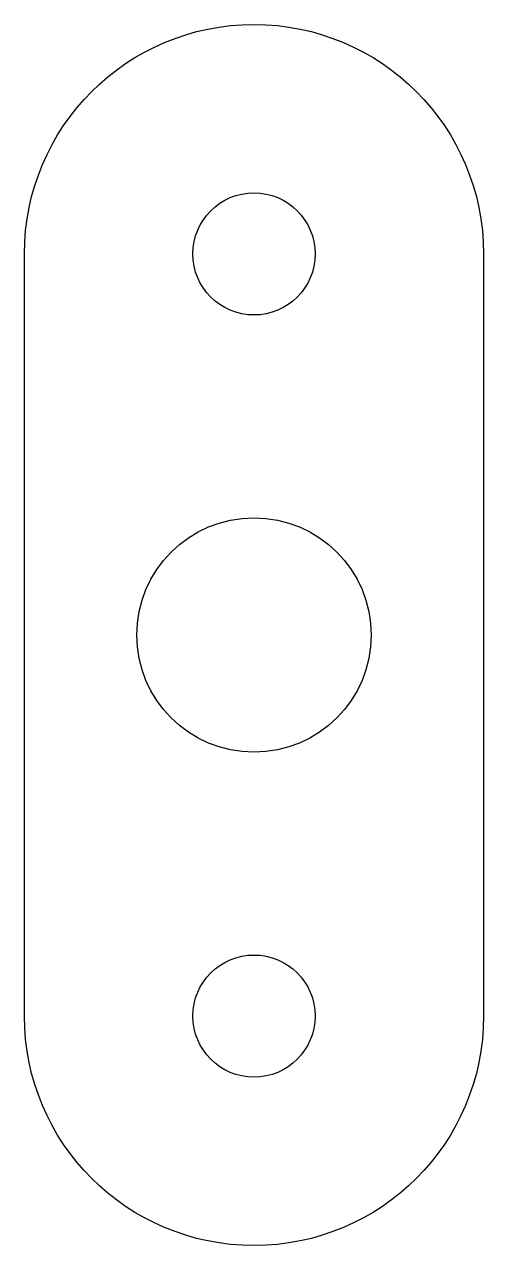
# Model space of a CAD drawing. Extents: x -10.2 to 10.2, y -27.2 to 27.2.
import ezdxf

# ---------------------------------------------------------------- set-up
doc = ezdxf.new("R2010")
doc.units = 0
doc.layers.get('0').update_dxf_attribs({"linetype": 'CONTINUOUS'})

msp = doc.modelspace()

# ---------------------------------------------------------------- linework, layer by layer
msp.add_lwpolyline([(-10.22, -16.971), (-10.22, 16.971, -1), (10.22, 16.971), (10.22, -16.971, -1)], format="xyb", close=True)
for centre, radius in [((0, 16.971), 2.72), ((0, 0), 5.22), ((0, -16.971), 2.72)]:
    msp.add_circle(centre, radius)

doc.saveas('drawing.dxf')
